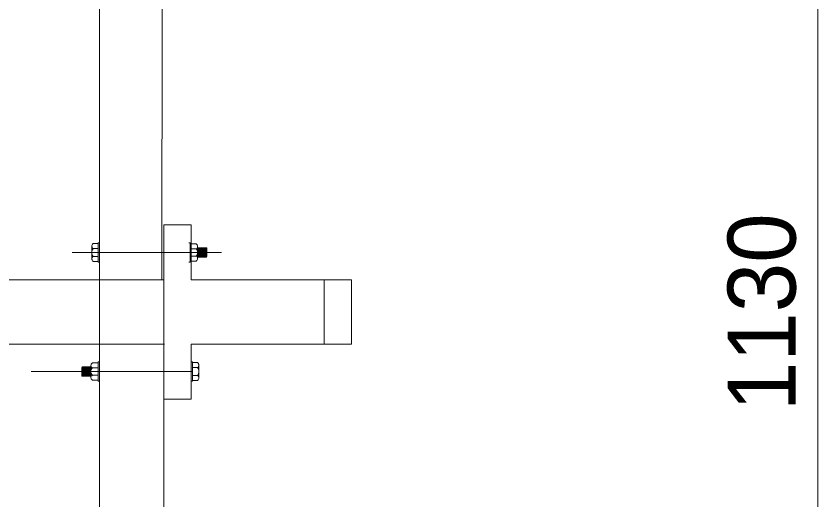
# Model space of a CAD drawing. Units: millimetres at full size, sheet at 1:30; details may follow other scales. Extents: x 300 to 12300, y 300 to 8610.
# Drawn here: x 3068 to 3943, y 1549 to 2078 of the extents above; entities that cross this region are included whole.
import ezdxf
from ezdxf.enums import TextEntityAlignment as Align

# ---------------------------------------------------------------- set-up
doc = ezdxf.new("R2010")
doc.units = ezdxf.units.MM
doc.header["$LTSCALE"] = 30
for name, color, linetype, lineweight in [('ボルト', 7, 'Continuous', 18), ('寸法', 7, 'Continuous', 13), ('根太材A', 7, 'Continuous', 18), ('根太材B', 7, 'Continuous', 18)]:
    doc.layers.add(name, color=color, linetype=linetype, lineweight=lineweight)
doc.styles.add('ＭＳ Ｐゴシック', font='')
doc.styles.get('ＭＳ Ｐゴシック').set_extended_font_data('MS PGothic')

msp = doc.modelspace()

# ---------------------------------------------------------------- linework, layer by layer
at = {"layer": 'ボルト'}
for p, q in [((3151.47, 1829.1), (3151.89, 1829.47)), ((3157.29, 1829.47), (3151.89, 1829.47)), ((3157.29, 1830.28), (3158.79, 1830.28)), ((3157.29, 1809.16), (3157.29, 1830.16)), ((3158.79, 1809.16), (3158.79, 1830.28)), ((3256.36, 1830.28), (3257.86, 1830.28)), ((3257.86, 1809.04), (3257.86, 1830.28)), ((3150.29, 1826.63), (3150.43, 1827.32)), ((3150.29, 1812.69), (3150.29, 1826.63)), ((3150.3, 1826.35), (3150.29, 1826.63)), ((3150.29, 1819.66), (3150.38, 1820.73)), ((3150.39, 1825.84), (3150.3, 1826.35)), ((3150.38, 1820.73), (3150.64, 1821.77)), ((3150.55, 1825.35), (3150.39, 1825.84)), ((3150.43, 1827.32), (3150.68, 1827.98)), ((3150.79, 1824.9), (3150.55, 1825.35)), ((3150.64, 1821.77), (3151.07, 1822.74)), ((3150.68, 1827.98), (3151.02, 1828.57)), ((3151.1, 1824.51), (3150.79, 1824.9)), ((3151.02, 1828.57), (3151.47, 1829.1)), ((3151.07, 1822.74), (3151.65, 1823.62)), ((3151.47, 1824.17), (3151.1, 1824.51)), ((3151.89, 1823.91), (3151.47, 1824.17)), ((3151.65, 1823.62), (3151.89, 1823.91)), ((3157.29, 1823.91), (3151.89, 1823.91)), ((3257.86, 1829.04), (3264.23, 1829.04)), ((3257.86, 1823.72), (3264.23, 1823.72)), ((3265.86, 1826.32), (3265.86, 1813)), ((3266.48, 1814.66), (3265.86, 1824.66)), ((3275.41, 1824.66), (3265.86, 1824.66)), ((3275.86, 1824.22), (3265.86, 1824.22)), ((3267.11, 1814.66), (3266.48, 1824.66)), ((3267.73, 1814.66), (3267.11, 1824.66)), ((3268.36, 1814.66), (3267.73, 1824.66)), ((3268.98, 1814.66), (3268.36, 1824.66)), ((3269.61, 1814.66), (3268.98, 1824.66)), ((3270.23, 1814.66), (3269.61, 1824.66)), ((3270.86, 1814.66), (3270.23, 1824.66)), ((3271.48, 1814.66), (3270.86, 1824.66)), ((3272.11, 1814.66), (3271.48, 1824.66)), ((3272.73, 1814.66), (3272.11, 1824.66)), ((3273.36, 1814.66), (3272.73, 1824.66)), ((3273.98, 1814.66), (3273.36, 1824.66)), ((3274.61, 1814.66), (3273.98, 1824.66)), ((3275.23, 1814.66), (3274.61, 1824.66)), ((3275.83, 1815.08), (3275.23, 1824.66)), ((3275.41, 1824.66), (3275.86, 1824.22)), ((3275.86, 1815.1), (3275.86, 1824.22)), ((3291.84, 1819.66), (3128.79, 1819.66)), ((3150.31, 1819.27), (3150.29, 1819.66)), ((3150.29, 1812.69), (3150.33, 1813.21)), ((3150.4, 1812.12), (3150.29, 1812.69)), ((3150.46, 1818.21), (3150.31, 1819.27)), ((3150.33, 1813.21), (3150.45, 1813.71)), ((3150.63, 1811.45), (3150.4, 1812.12)), ((3150.45, 1813.71), (3150.65, 1814.18)), ((3150.78, 1817.19), (3150.46, 1818.21)), ((3150.65, 1814.18), (3150.93, 1814.61)), ((3151.26, 1816.25), (3150.78, 1817.19)), ((3150.93, 1814.61), (3151.27, 1814.98)), ((3151.89, 1815.41), (3151.26, 1816.25)), ((3151.27, 1814.98), (3151.66, 1815.28)), ((3151.66, 1815.28), (3151.89, 1815.41)), ((3157.29, 1815.41), (3151.89, 1815.41)), ((3257.86, 1815.6), (3264.23, 1815.6)), ((3275.86, 1815.1), (3265.86, 1815.1)), ((3275.41, 1814.66), (3265.86, 1814.66)), ((3275.86, 1815.1), (3275.41, 1814.66)), ((3150.96, 1810.84), (3150.63, 1811.45)), ((3151.39, 1810.3), (3150.96, 1810.84)), ((3151.89, 1809.85), (3151.39, 1810.3)), ((3157.29, 1809.85), (3151.89, 1809.85)), ((3157.29, 1809.16), (3158.79, 1809.16)), ((3257.86, 1809.04), (3256.36, 1809.04)), ((3257.86, 1810.28), (3264.23, 1810.28)), ((3157.29, 1699.04), (3150.92, 1699.04)), ((3157.29, 1700.28), (3157.29, 1679.04)), ((3157.29, 1700.28), (3158.79, 1700.28)), ((3158.79, 1700.28), (3158.79, 1679.04)), ((3260.29, 1700.16), (3258.79, 1700.16)), ((3258.79, 1700.16), (3258.79, 1679.04)), ((3260.29, 1700.16), (3260.29, 1679.16)), ((3260.29, 1699.47), (3265.69, 1699.47)), ((3265.69, 1699.47), (3266.2, 1699.02)), ((3266.2, 1699.02), (3266.63, 1698.48)), ((3266.63, 1698.48), (3266.96, 1697.87)), ((3084.16, 1689.66), (3260.29, 1689.66)), ((3139.29, 1694.22), (3139.74, 1694.66)), ((3139.29, 1694.22), (3139.29, 1685.1)), ((3139.29, 1694.22), (3149.29, 1694.22)), ((3139.32, 1694.25), (3139.92, 1684.66)), ((3139.74, 1694.66), (3149.29, 1694.66)), ((3139.92, 1694.66), (3140.54, 1684.66)), ((3140.54, 1694.66), (3141.17, 1684.66)), ((3141.17, 1694.66), (3141.79, 1684.66)), ((3141.79, 1694.66), (3142.42, 1684.66)), ((3142.42, 1694.66), (3143.04, 1684.66)), ((3143.04, 1694.66), (3143.67, 1684.66)), ((3143.67, 1694.66), (3144.29, 1684.66)), ((3144.29, 1694.66), (3144.92, 1684.66)), ((3144.92, 1694.66), (3145.54, 1684.66)), ((3145.54, 1694.66), (3146.17, 1684.66)), ((3146.17, 1694.66), (3146.79, 1684.66)), ((3146.79, 1694.66), (3147.42, 1684.66)), ((3147.42, 1694.66), (3148.04, 1684.66)), ((3148.04, 1694.66), (3148.67, 1684.66)), ((3148.67, 1694.66), (3149.29, 1684.66)), ((3149.29, 1683), (3149.29, 1696.32)), ((3157.29, 1693.72), (3150.92, 1693.72)), ((3260.29, 1693.91), (3265.69, 1693.91)), ((3265.93, 1694.04), (3265.69, 1693.91)), ((3265.69, 1693.91), (3266.32, 1693.07)), ((3266.32, 1694.34), (3265.93, 1694.04)), ((3266.66, 1694.71), (3266.32, 1694.34)), ((3266.32, 1693.07), (3266.81, 1692.13)), ((3266.94, 1695.14), (3266.66, 1694.71)), ((3266.81, 1692.13), (3267.13, 1691.11)), ((3267.14, 1695.61), (3266.94, 1695.14)), ((3266.96, 1697.87), (3267.19, 1697.21)), ((3267.13, 1691.11), (3267.28, 1690.05)), ((3267.26, 1696.12), (3267.14, 1695.61)), ((3267.19, 1697.21), (3267.29, 1696.63)), ((3267.29, 1689.66), (3267.21, 1688.59)), ((3267.29, 1696.63), (3267.26, 1696.12)), ((3267.28, 1690.05), (3267.29, 1689.66)), ((3267.29, 1696.63), (3267.29, 1682.69)), ((3139.74, 1684.66), (3139.29, 1685.1)), ((3139.29, 1685.1), (3149.29, 1685.1)), ((3139.74, 1684.66), (3149.29, 1684.66)), ((3157.29, 1685.6), (3150.92, 1685.6)), ((3260.29, 1685.41), (3265.69, 1685.41)), ((3265.94, 1685.7), (3265.69, 1685.41)), ((3265.69, 1685.41), (3266.11, 1685.15)), ((3266.52, 1686.58), (3265.94, 1685.7)), ((3266.11, 1685.15), (3266.49, 1684.82)), ((3266.56, 1680.75), (3266.12, 1680.22)), ((3266.49, 1684.82), (3266.8, 1684.42)), ((3266.94, 1687.55), (3266.52, 1686.58)), ((3266.91, 1681.35), (3266.56, 1680.75)), ((3266.8, 1684.42), (3267.04, 1683.97)), ((3267.16, 1682), (3266.91, 1681.35)), ((3267.21, 1688.59), (3266.94, 1687.55)), ((3267.04, 1683.97), (3267.2, 1683.48)), ((3267.29, 1682.69), (3267.16, 1682)), ((3267.2, 1683.48), (3267.28, 1682.97)), ((3267.28, 1682.97), (3267.29, 1682.69)), ((3157.29, 1680.28), (3150.92, 1680.28)), ((3158.79, 1679.04), (3157.29, 1679.04)), ((3260.29, 1679.04), (3258.79, 1679.04)), ((3260.29, 1679.85), (3265.69, 1679.85)), ((3266.12, 1680.22), (3265.69, 1679.85))]:
    msp.add_line(p, q, dxfattribs=at)
for centre, radius, start, end in [((3262.02, 1825.87), 3.87, 6.77031, 55.0657), ((3263.02, 1826.29), 2.84, 295.29555, 0.69438), ((3259.97, 1819.66), 5.89, 0, 43.6028), ((3263.02, 1813.03), 2.84, 359.30562, 64.70445), ((3262.02, 1813.45), 3.87, 304.9343, 353.23904), ((3259.97, 1819.66), 5.89, 316.3972, 0), ((3153.13, 1695.87), 3.87, 124.9343, 173.23904), ((3152.13, 1696.29), 2.84, 179.30562, 244.70445), ((3155.18, 1689.66), 5.89, 136.3972, 180), ((3155.18, 1689.66), 5.89, 180, 223.6028), ((3152.13, 1683.03), 2.84, 115.29555, 180.69438), ((3153.13, 1683.45), 3.87, 186.77031, 235.0657)]:
    msp.add_arc(centre, radius, start, end, dxfattribs=at)
at = {"layer": '寸法'}
msp.add_line((3942.94, 2319.66), (3942.94, 1189.07), dxfattribs=at)
at = {"layer": '根太材A'}
for p, q in [((3158.79, 1789.66), (3158.95, 2319.74)), ((3226.64, 1789.66), (3227.29, 2319.66)), ((3158.79, 1719.66), (3158.79, 1189.66)), ((3228.79, 1719.66), (3228.79, 1189.66))]:
    msp.add_line(p, q, dxfattribs=at)
at = {"layer": '根太材B'}
for p, q in [((3228.79, 1789.66), (3228.79, 1849.66)), ((3228.79, 1849.66), (3258.79, 1849.66)), ((3258.79, 1849.66), (3258.79, 1789.66)), ((2738.79, 1789.66), (3228.79, 1789.66)), ((3158.79, 1789.66), (3158.79, 1719.66)), ((3228.79, 1789.66), (3228.79, 1719.66)), ((3258.79, 1789.66), (3433.79, 1789.66)), ((3403.79, 1789.66), (3403.79, 1719.66)), ((3433.79, 1789.66), (3433.79, 1719.66)), ((3229.59, 1719.66), (2738.09, 1719.66)), ((3228.79, 1719.66), (3228.79, 1659.66)), ((3258.79, 1659.66), (3258.79, 1719.66)), ((3432.29, 1719.66), (3258.79, 1719.66)), ((3260.29, 1719.66), (3433.79, 1719.66)), ((3228.79, 1659.66), (3258.79, 1659.66))]:
    msp.add_line(p, q, dxfattribs=at)

# ---------------------------------------------------------------- texts
at = {"layer": '寸法', "style": 'ＭＳ Ｐゴシック'}
msp.add_text('1130', height=74.23, rotation=90, dxfattribs=at).set_placement((3881.44, 1754.37), align=Align.MIDDLE_CENTER)

doc.saveas('drawing.dxf')
